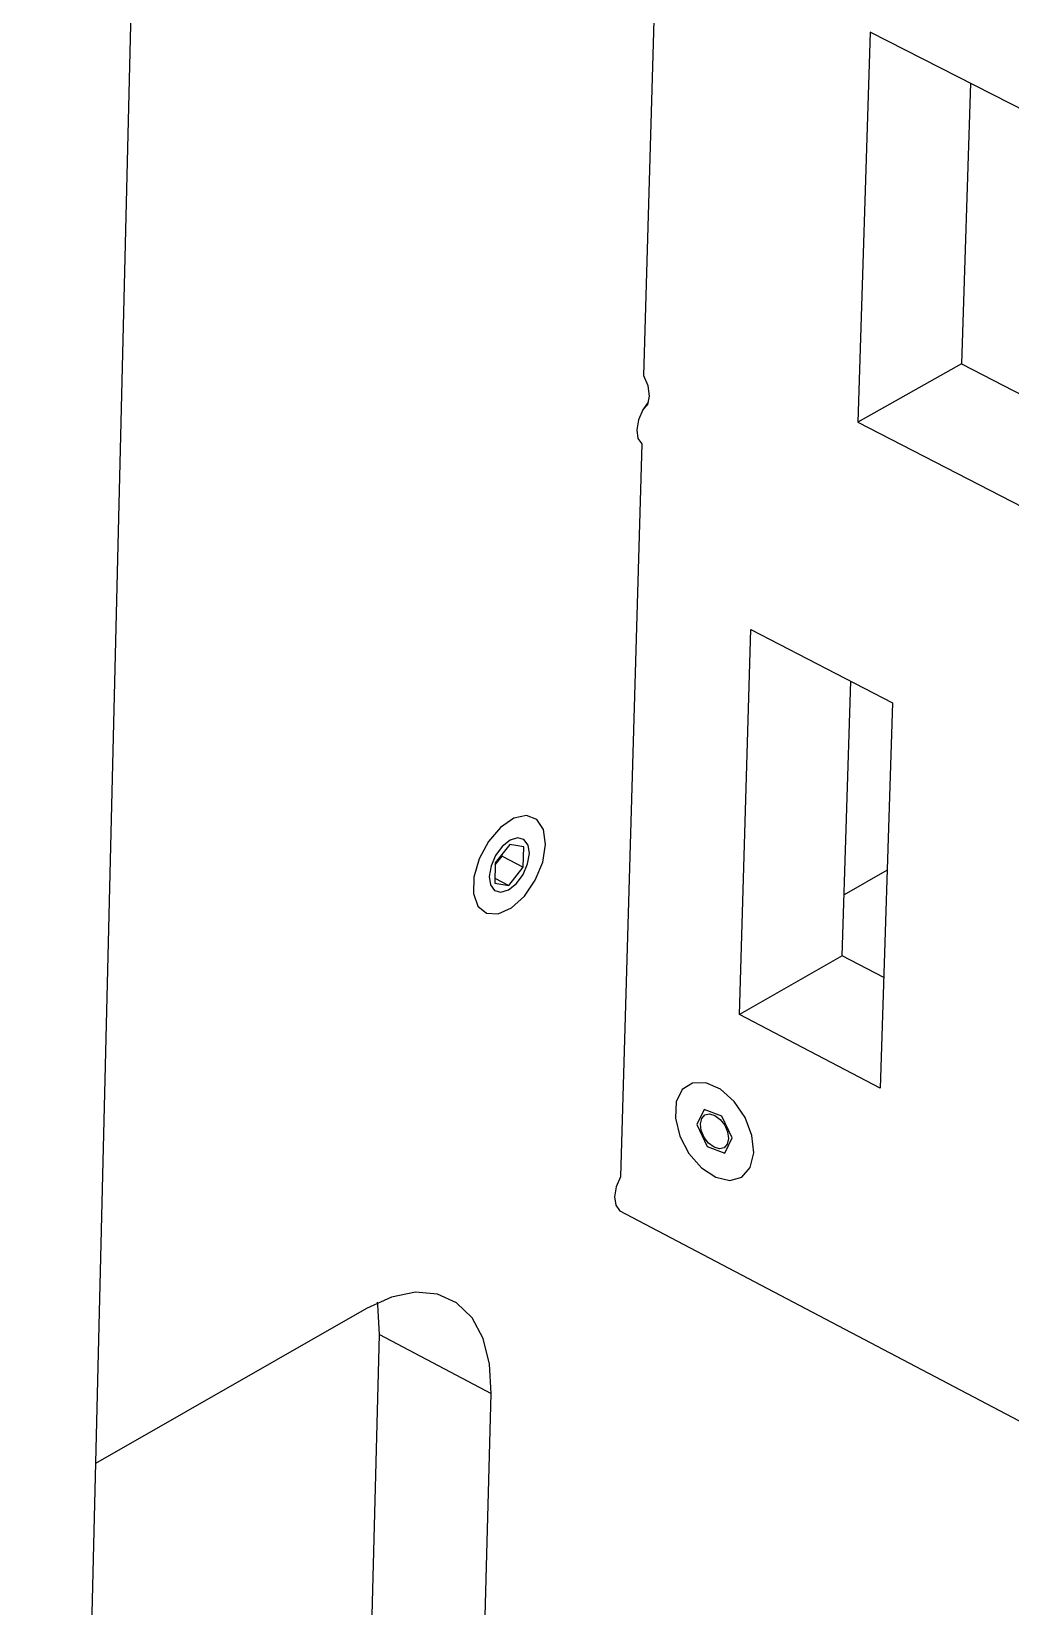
# Model space of a CAD drawing. Extents: x 0 to 151, y 0 to 220.
# Drawn here: x 122.63 to 130.95, y 126.56 to 139.95 of the extents above; entities that cross this region are included whole.
import ezdxf

# ---------------------------------------------------------------- set-up
doc = ezdxf.new("R2010")
doc.units = 0
doc.layers.get('0').update_dxf_attribs({"linetype": 'CONTINUOUS'})

msp = doc.modelspace()

# ---------------------------------------------------------------- linework, layer by layer
at = {"color": 7, "linetype": 'CONTINUOUS'}
for p, q in [((124.892, 198.783), (122.628, 105.287)), ((127.836, 137.024), (128.29, 152.635)), ((129.759, 139.946), (129.656, 136.628)), ((134.026, 137.771), (129.759, 139.946)), ((130.613, 139.511), (130.536, 137.124)), ((130.536, 137.124), (129.656, 136.628)), ((130.536, 137.124), (134.786, 134.943)), ((129.656, 136.628), (133.907, 134.44)), ((127.819, 136.444), (127.638, 130.212)), ((128.648, 131.591), (128.746, 134.866)), ((128.746, 134.866), (129.949, 134.243)), ((129.523, 132.091), (129.595, 134.426)), ((129.949, 134.243), (129.846, 130.964)), ((126.696, 133.036), (126.572, 132.881)), ((126.815, 133.018), (126.696, 133.036)), ((126.81, 132.845), (126.815, 133.018)), ((126.572, 132.881), (126.568, 132.708)), ((126.572, 132.865), (126.631, 132.939)), ((126.631, 132.939), (126.631, 132.955)), ((126.631, 132.939), (126.81, 132.845)), ((126.569, 132.751), (126.686, 132.69)), ((126.686, 132.69), (126.81, 132.845)), ((129.904, 132.819), (129.539, 132.61)), ((126.568, 132.708), (126.686, 132.69)), ((129.523, 132.091), (128.648, 131.591)), ((129.875, 131.907), (129.523, 132.091)), ((129.846, 130.964), (128.648, 131.591)), ((128.348, 130.784), (128.285, 130.655)), ((128.499, 130.727), (128.348, 130.784)), ((128.285, 130.655), (128.373, 130.47)), ((128.587, 130.542), (128.499, 130.727)), ((128.373, 130.47), (128.524, 130.413)), ((128.524, 130.413), (128.587, 130.542)), ((133.631, 126.761), (127.629, 129.923)), ((125.476, 129.091), (123.172, 127.772)), ((125.362, 120.45), (125.588, 128.871)), ((125.588, 128.871), (126.538, 128.368)), ((126.302, 119.94), (126.538, 128.368))]:
    msp.add_line(p, q, dxfattribs=at)
for points in [[(127.825, 136.731), (127.828, 136.733), (127.868, 136.78), (127.884, 136.851), (127.873, 136.937), (127.836, 137.024)], [(127.873, 136.8), (127.828, 136.735), (127.79, 136.649), (127.775, 136.563), (127.785, 136.491), (127.819, 136.444)], [(126.999, 133.038), (126.982, 133.164), (126.926, 133.25), (126.838, 133.283), (126.73, 133.26), (126.617, 133.183), (126.514, 133.063), (126.435, 132.915), (126.39, 132.761), (126.386, 132.621), (126.423, 132.513), (126.497, 132.453), (126.597, 132.448), (126.709, 132.499), (126.819, 132.599), (126.912, 132.735), (126.975, 132.888), (126.999, 133.038)], [(126.521, 132.766), (126.531, 132.693), (126.566, 132.645), (126.62, 132.631), (126.685, 132.652), (126.751, 132.705), (126.808, 132.782), (126.847, 132.872), (126.862, 132.96), (126.851, 133.033), (126.816, 133.081), (126.762, 133.095), (126.697, 133.075), (126.631, 133.021), (126.575, 132.944), (126.536, 132.855), (126.521, 132.766)], [(128.74, 130.291), (128.77, 130.414), (128.754, 130.562), (128.696, 130.715), (128.602, 130.853), (128.486, 130.956), (128.363, 131.01), (128.25, 131.009), (128.162, 130.953), (128.111, 130.849), (128.104, 130.711), (128.142, 130.558), (128.219, 130.41), (128.326, 130.288), (128.447, 130.208), (128.567, 130.18), (128.67, 130.209), (128.74, 130.291)], [(128.316, 130.661), (128.327, 130.708), (128.354, 130.739), (128.394, 130.748), (128.44, 130.734), (128.485, 130.7), (128.523, 130.65), (128.548, 130.593), (128.555, 130.536), (128.544, 130.489), (128.517, 130.458), (128.478, 130.449), (128.432, 130.463), (128.386, 130.497), (128.349, 130.547), (128.324, 130.605), (128.316, 130.661)], [(127.638, 130.212), (127.6, 130.126), (127.586, 130.041), (127.596, 129.971), (127.629, 129.925)], [(126.538, 128.368), (126.524, 128.619), (126.469, 128.837), (126.374, 129.013), (126.243, 129.14), (126.081, 129.213), (125.894, 129.229), (125.69, 129.188), (125.476, 129.091)], [(125.588, 128.871), (125.574, 129.122), (125.571, 129.146)]]:
    msp.add_lwpolyline(points, dxfattribs=at)

doc.saveas('drawing.dxf')
